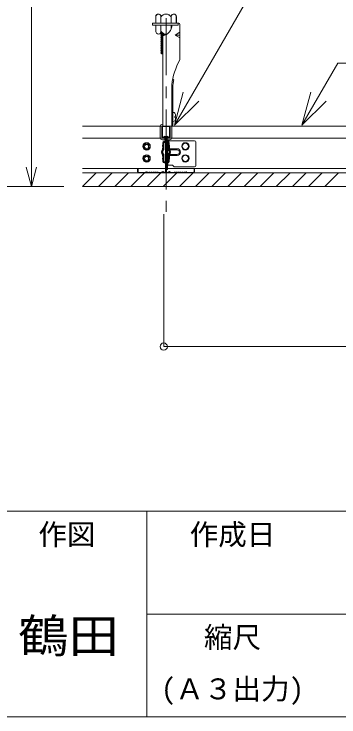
# Model space of a CAD drawing. Units: millimetres at full size, sheet at 1:10; details may follow other scales. Extents: x -2077 to 2023, y -1433 to 1417.
# Drawn here: x -314 to -29, y -1433 to -818 of the extents above; entities that cross this region are included whole.
import ezdxf
from ezdxf.enums import TextEntityAlignment as Align

# ---------------------------------------------------------------- set-up
doc = ezdxf.new("R2010")
doc.units = ezdxf.units.MM
doc.header["$LTSCALE"] = 10
doc.linetypes.add('CHAIN1', pattern=[8, 5, -1, 1, -1])
for name, color, linetype, lineweight in [('1-0_断面', 7, 'Continuous', 9), ('1-1_寸法', 7, 'Continuous', 9), ('1-2_文字', 7, 'Continuous', 9), ('F-0_図枠', 7, 'Continuous', 9)]:
    doc.layers.add(name, color=color, linetype=linetype, lineweight=lineweight)
doc.styles.add('ＭＳ ゴシック', font='')
doc.styles.get('ＭＳ ゴシック').set_extended_font_data('MS Gothic')

msp = doc.modelspace()

# ---------------------------------------------------------------- linework, layer by layer
at = {"layer": '1-0_断面', "color": 4, "linetype": 'CHAIN1'}
msp.add_line((-180.65, -101.4), (-180.65, -991.07), dxfattribs=at)
at = {"layer": '1-0_断面'}
for p, q in [((-189.65, -819.93), (-189.65, -825.9)), ((-189.55, -819.93), (-189.55, -825.9)), ((-185.15, -820.4), (-185.15, -825.9)), ((-185.05, -820.4), (-185.05, -825.9)), ((-176.15, -820.4), (-176.15, -825.9)), ((-176.05, -820.4), (-176.05, -825.9)), ((-171.65, -819.93), (-171.65, -825.9)), ((-171.55, -819.93), (-171.55, -825.9)), ((-170.15, -827.5), (-192.55, -827.5)), ((-189.55, -833.48), (-189.55, -827.5)), ((-185.05, -833), (-185.05, -827.5)), ((-176.05, -830.57), (-176.05, -827.5)), ((-170.15, -825.9), (-170.15, -827.5)), ((-168.55, -826.9), (-168.55, -858)), ((-185.05, -833.93), (-184.6, -833.61)), ((-185.05, -833.93), (-184.34, -833.9)), ((-185.05, -835.08), (-184.25, -834.5)), ((-185.05, -835.08), (-182.82, -834.99)), ((-185.05, -835.08), (-184.25, -835.65)), ((-185.05, -836.23), (-184.25, -835.65)), ((-185.05, -836.23), (-180.85, -836.06)), ((-184.25, -835.65), (-180.55, -835.5)), ((-172.57, -836.25), (-168.57, -836.25)), ((-185.05, -837.38), (-184.25, -836.8)), ((-185.05, -837.38), (-183.45, -837.32)), ((-185.05, -838.53), (-184.25, -837.95)), ((-185.05, -838.53), (-183.45, -838.47)), ((-185.05, -839.68), (-184.25, -839.1)), ((-185.05, -839.68), (-183.45, -839.62)), ((-185.05, -840.83), (-184.25, -840.25)), ((-185.05, -840.83), (-183.45, -840.77)), ((-185.05, -840.83), (-184.31, -841.36)), ((-185.05, -841.93), (-184.25, -841.35)), ((-185.05, -841.93), (-183.45, -841.87)), ((-184.31, -841.36), (-183.45, -841.32)), ((-183.45, -836.9), (-183.45, -915.9)), ((-185.05, -843.08), (-184.25, -842.5)), ((-185.05, -843.08), (-183.45, -843.02)), ((-185.05, -843.08), (-184.31, -843.6)), ((-185.05, -844.18), (-184.25, -843.6)), ((-185.05, -844.18), (-183.45, -844.12)), ((-185.05, -845.33), (-184.25, -844.75)), ((-185.05, -845.33), (-183.45, -845.27)), ((-185.05, -845.33), (-184.31, -845.85)), ((-185.05, -846.43), (-184.25, -845.85)), ((-185.05, -846.43), (-183.45, -846.37)), ((-185.05, -847.58), (-184.25, -847)), ((-185.05, -847.58), (-183.45, -847.52)), ((-185.05, -847.58), (-184.31, -848.1)), ((-185.05, -848.68), (-184.25, -848.1)), ((-184.31, -843.6), (-183.45, -843.57)), ((-184.31, -845.85), (-183.45, -845.82)), ((-184.31, -848.1), (-183.45, -848.07)), ((-185.05, -848.68), (-183.45, -848.62)), ((-185.05, -849.83), (-184.25, -849.25)), ((-185.05, -849.83), (-183.45, -849.77)), ((-185.05, -849.83), (-184.31, -850.35)), ((-185.05, -850.93), (-184.25, -850.35)), ((-185.05, -850.93), (-183.45, -850.86)), ((-185.05, -852.08), (-184.25, -851.5)), ((-185.05, -852.08), (-183.45, -852.01)), ((-185.05, -852.08), (-184.31, -852.6)), ((-184.31, -850.35), (-183.45, -850.32)), ((-184.31, -852.6), (-183.45, -852.57)), ((-175.65, -879.9), (-175.65, -925.9)), ((-174.55, -879.97), (-174.55, -914.8)), ((-174.35, -903.9), (-174.55, -903.9)), ((-172.85, -907.7), (-172.85, -908.1)), ((-172.35, -907.4), (-172.55, -907.4)), ((-172.35, -908.4), (-172.55, -908.4)), ((-172.35, -905.9), (-172.35, -907.4)), ((-172.35, -908.4), (-172.35, -909.9)), ((-253.81, -915.9), (641.05, -915.9)), ((-183.45, -914.3), (-183.65, -914.3)), ((-183.45, -915.9), (-183.55, -915.9)), ((-175.65, -915.9), (-183.45, -915.9)), ((-183.3, -915.9), (-178, -915.9)), ((-177.25, -915.9), (-177.25, -925.8)), ((-174.35, -911.9), (-174.55, -911.9)), ((-185.65, -916.3), (-185.65, -925.9)), ((-184.3, -916.9), (-184.3, -925.5)), ((-184.05, -916.4), (-184.05, -925.8)), ((-183.8, -925.5), (-183.8, -916.9)), ((-183.3, -916.4), (-178, -916.4)), ((-177.5, -925.5), (-177.5, -916.9)), ((-177, -916.9), (-177, -925.5)), ((-253.81, -926.5), (1689.45, -926.5)), ((-181.65, -927.9), (-183.65, -927.9)), ((-183.55, -926.3), (-181.65, -926.3)), ((-182.92, -925.84), (-182.18, -925.1)), ((-182.59, -926.21), (-181.83, -925.45)), ((-181.65, -926.3), (-181.65, -927.9)), ((-181.15, -925.73), (-181.15, -955.9)), ((-180.65, -925.73), (-180.65, -955.9)), ((-180.15, -925.73), (-180.15, -955.9)), ((-177.75, -926.3), (-179.65, -926.3)), ((-179.65, -926.3), (-179.65, -927.9)), ((-177.65, -927.9), (-179.65, -927.9)), ((-178.7, -926.21), (-179.46, -925.45)), ((-178.37, -925.84), (-179.11, -925.1)), ((-183.84, -933.37), (-183.48, -931.37)), ((-183.56, -933.89), (-183.84, -933.37)), ((-183.29, -933.37), (-183.84, -933.37)), ((-183.63, -936.16), (-183.56, -933.89)), ((-183.25, -933.89), (-183.56, -933.89)), ((-183.48, -931.37), (-183.45, -930.46)), ((-183.48, -931.37), (-182.98, -931.37)), ((-183.35, -933.7), (-182.99, -931.7)), ((-183.07, -934.22), (-183.35, -933.7)), ((-182.85, -933.7), (-183.35, -933.7)), ((-183.13, -936.18), (-183.07, -934.22)), ((-182.57, -934.22), (-183.07, -934.22)), ((-182.99, -931.7), (-182.95, -930.48)), ((-182.49, -931.7), (-182.99, -931.7)), ((-182.85, -933.7), (-182.49, -931.7)), ((-182.57, -934.22), (-182.85, -933.7)), ((-182.63, -936.19), (-182.45, -930.49)), ((-182.15, -929.2), (-181.15, -929.2)), ((-182.15, -929.7), (-181.15, -929.7)), ((-182.15, -930.2), (-181.15, -930.2)), ((-179.14, -929.2), (-180.15, -929.2)), ((-179.14, -929.7), (-180.15, -929.7)), ((-179.14, -930.2), (-180.15, -930.2)), ((-178.85, -928.7), (-179.95, -928.7)), ((-179.95, -928.7), (-179.95, -950.2)), ((-179.95, -930.2), (-178.95, -930.2)), ((-178.95, -950.2), (-178.95, -928.7)), ((-178.85, -928.7), (-155.65, -928.7)), ((-178.66, -936.19), (-178.84, -930.49)), ((-178.8, -931.7), (-178.3, -931.7)), ((-178.45, -933.7), (-178.8, -931.7)), ((-178.72, -934.22), (-178.45, -933.7)), ((-178.72, -934.22), (-178.22, -934.22)), ((-178.45, -933.7), (-177.95, -933.7)), ((-178.3, -931.7), (-178.34, -930.48)), ((-177.81, -931.37), (-178.31, -931.37)), ((-177.95, -933.7), (-178.3, -931.7)), ((-178.22, -934.22), (-177.95, -933.7)), ((-178.16, -936.18), (-178.22, -934.22)), ((-178.04, -933.89), (-177.73, -933.89)), ((-178, -933.37), (-177.46, -933.37)), ((-177.81, -931.37), (-177.84, -930.46)), ((-177.46, -933.37), (-177.81, -931.37)), ((-177.73, -933.89), (-177.46, -933.37)), ((-177.66, -936.16), (-177.73, -933.89)), ((-154.65, -929.7), (-154.65, -950.7)), ((-178.95, -936.9), (-179.95, -936.9)), ((-179.95, -940.5), (-178.95, -940.5)), ((-170.95, -935.7), (-178.95, -935.7)), ((-170.95, -936.7), (-178.95, -936.7)), ((-170.95, -940.7), (-178.95, -940.7)), ((-183.56, -943.51), (-183.84, -944.03)), ((-183.29, -944.03), (-183.84, -944.03)), ((-183.84, -944.03), (-183.48, -946.03)), ((-183.63, -941.25), (-183.56, -943.51)), ((-183.25, -943.51), (-183.56, -943.51)), ((-183.48, -946.03), (-182.98, -946.03)), ((-183.48, -946.03), (-183.45, -946.94)), ((-183.07, -943.19), (-183.35, -943.7)), ((-182.85, -943.7), (-183.35, -943.7)), ((-183.35, -943.7), (-182.99, -945.7)), ((-183.13, -941.23), (-183.25, -940.93)), ((-183.13, -941.23), (-183.07, -943.19)), ((-182.57, -943.19), (-183.07, -943.19)), ((-182.49, -945.7), (-182.99, -945.7)), ((-182.99, -945.7), (-182.95, -946.93)), ((-182.57, -943.19), (-182.85, -943.7)), ((-182.85, -943.7), (-182.49, -945.7)), ((-182.63, -941.21), (-182.45, -946.91)), ((-170.95, -941.7), (-178.95, -941.7)), ((-178.66, -941.21), (-178.84, -946.91)), ((-178.45, -943.7), (-178.8, -945.7)), ((-178.8, -945.7), (-178.3, -945.7)), ((-178.72, -943.19), (-178.45, -943.7)), ((-178.72, -943.19), (-178.22, -943.19)), ((-178.45, -943.7), (-177.95, -943.7)), ((-178.3, -945.7), (-178.34, -946.93)), ((-177.81, -946.03), (-178.31, -946.03)), ((-177.95, -943.7), (-178.3, -945.7)), ((-178.16, -941.23), (-178.22, -943.19)), ((-178.22, -943.19), (-177.95, -943.7)), ((-178.04, -943.51), (-177.73, -943.51)), ((-178, -944.03), (-177.46, -944.03)), ((-177.81, -946.03), (-177.84, -946.94)), ((-177.46, -944.03), (-177.81, -946.03)), ((-177.66, -941.25), (-177.73, -943.51)), ((-177.73, -943.51), (-177.46, -944.03)), ((1689.45, -952.9), (-253.81, -952.9)), ((-205.65, -955.9), (-205.65, -952.9)), ((-182.15, -947.2), (-181.15, -947.2)), ((-182.15, -947.7), (-181.15, -947.7)), ((-182.15, -948.2), (-181.15, -948.2)), ((-181.15, -950.8), (-179.45, -950.8)), ((-179.14, -947.2), (-180.15, -947.2)), ((-179.14, -947.7), (-180.15, -947.7)), ((-179.14, -948.2), (-180.15, -948.2)), ((-179.95, -947.2), (-178.95, -947.2)), ((-179.45, -953.8), (-179.45, -950.8)), ((-156.15, -952.9), (-156.15, -955.9)), ((-155.65, -952.9), (-156.15, -952.9)), ((-155.65, -955.9), (-155.65, -952.9)), ((1689.45, -956.9), (-253.81, -956.9)), ((-253.81, -968.9), (-241.81, -956.9)), ((-239.66, -968.9), (-227.66, -956.9)), ((-225.52, -968.9), (-213.52, -956.9)), ((-211.38, -968.9), (-199.38, -956.9)), ((-205.51, -956.95), (-205.47, -956.9)), ((-204.65, -956.4), (-198.92, -956.4)), ((-204.65, -956.9), (-198.92, -956.9)), ((-198.64, -956.21), (-198.78, -956.34)), ((-198.29, -956.56), (-198.42, -956.7)), ((-198, -956.56), (-197.87, -956.7)), ((-197.51, -956.34), (-197.65, -956.21)), ((-197.21, -956.4), (-197.37, -956.4)), ((-197.21, -956.9), (-197.37, -956.9)), ((-197.24, -968.9), (-185.24, -956.9)), ((-196.08, -956.4), (-195.51, -956.4)), ((-196.08, -956.9), (-195.51, -956.9)), ((-194.38, -956.4), (-193.81, -956.4)), ((-193.81, -956.9), (-194.38, -956.9)), ((-192.68, -956.4), (-192.11, -956.4)), ((-192.11, -956.9), (-192.68, -956.9)), ((-190.98, -956.4), (-190.41, -956.4)), ((-190.98, -956.9), (-190.41, -956.9)), ((-189.28, -956.4), (-188.71, -956.4)), ((-188.71, -956.9), (-189.28, -956.9)), ((-184.7, -956.4), (-187.58, -956.4)), ((-187.58, -956.9), (-184.71, -956.9)), ((-184.39, -956.26), (-184.23, -956.07)), ((-183.85, -956.4), (-184.01, -956.58)), ((-183.24, -956.4), (-183.08, -956.58)), ((-183.09, -968.9), (-171.09, -956.9)), ((-182.7, -956.26), (-182.86, -956.07)), ((-181.65, -956.4), (-182.39, -956.4)), ((-182.39, -956.9), (-181.65, -956.9)), ((-181.15, -953.8), (-179.45, -953.8)), ((-180.65, -963.1), (-180.65, -956.9)), ((-179.65, -956.4), (-178.9, -956.4)), ((-178.9, -956.9), (-179.65, -956.9)), ((-178.59, -956.26), (-178.43, -956.07)), ((-178.58, -956.9), (-175.71, -956.9)), ((-178.05, -956.4), (-178.21, -956.58)), ((-177.44, -956.4), (-177.28, -956.58)), ((-176.9, -956.26), (-177.06, -956.07)), ((-176.59, -956.4), (-173.71, -956.4)), ((-172.01, -956.4), (-172.58, -956.4)), ((-172.58, -956.9), (-172.01, -956.9)), ((-170.31, -956.4), (-170.88, -956.4)), ((-170.88, -956.9), (-170.31, -956.9)), ((-168.61, -956.4), (-169.18, -956.4)), ((-169.18, -956.9), (-168.61, -956.9)), ((-168.95, -968.9), (-156.95, -956.9)), ((-166.91, -956.4), (-167.48, -956.4)), ((-167.48, -956.9), (-166.91, -956.9)), ((-165.21, -956.4), (-165.78, -956.4)), ((-165.78, -956.9), (-165.21, -956.9)), ((-164.08, -956.4), (-163.92, -956.4)), ((-164.08, -956.9), (-163.92, -956.9)), ((-163.78, -956.34), (-163.64, -956.21)), ((-163.29, -956.56), (-163.42, -956.7)), ((-163, -956.56), (-162.87, -956.7)), ((-162.65, -956.21), (-162.51, -956.34)), ((-156.65, -956.4), (-162.37, -956.4)), ((-154.81, -968.9), (-142.81, -956.9)), ((-140.67, -968.9), (-128.67, -956.9)), ((-126.53, -968.9), (-114.53, -956.9)), ((-112.38, -968.9), (-100.38, -956.9)), ((-98.24, -968.9), (-86.24, -956.9)), ((-84.1, -968.9), (-72.1, -956.9)), ((-69.96, -968.9), (-57.96, -956.9)), ((-55.82, -968.9), (-43.82, -956.9)), ((-51.95, -956.95), (-51.9, -956.9)), ((-41.67, -968.9), (-29.67, -956.9)), ((1689.45, -968.9), (-253.81, -968.9))]:
    msp.add_line(p, q, dxfattribs=at)
for points in [[(-169.55, -825.9), (-192.55, -825.9), (-192.55, -827.5)], [(-185.05, -833.93), (-184.25, -834.5), (-183.68, -834.48)], [(-185.05, -836.23), (-184.25, -836.8), (-182.68, -836.74)], [(-168.57, -838.75), (-172.57, -836.25), (-168.57, -833.75)], [(-185.05, -837.38), (-184.25, -837.95), (-183.45, -837.92)], [(-185.05, -838.53), (-184.25, -839.1), (-183.45, -839.07)], [(-185.05, -839.68), (-184.25, -840.25), (-183.45, -840.22)], [(-185.05, -841.93), (-184.25, -842.5), (-183.45, -842.47)], [(-185.05, -844.18), (-184.25, -844.75), (-183.45, -844.72)], [(-185.05, -846.43), (-184.25, -847), (-183.45, -846.97)], [(-185.05, -848.68), (-184.25, -849.25), (-183.45, -849.22)], [(-185.05, -850.93), (-184.25, -851.5), (-183.45, -851.47)], [(-205.65, -952.9), (-205.15, -952.9), (-205.15, -955.9)], [(-179.95, -950.2), (-174.95, -950.2), (-173.45, -951.7), (-155.65, -951.7)]]:
    msp.add_lwpolyline(points, dxfattribs=at)
for centre, radius in [((-197.65, -933.7), 3.25), ((-197.65, -933.7), 2.75), ((-197.65, -933.7), 1.75), ((-163.65, -933.7), 3.25), ((-163.65, -933.7), 2.75), ((-197.65, -944.2), 3.25), ((-197.65, -944.2), 2.75), ((-197.65, -944.2), 1.75), ((-163.65, -944.2), 3.25), ((-163.65, -944.2), 2.75)]:
    msp.add_circle(centre, radius, dxfattribs=at)
for centre, radius, start, end in [((-187.4, -820.17), 2.26, 353.97442, 186.02558), ((-187.3, -820.17), 2.26, 353.97439, 173.97475), ((-180.65, -823.2), 5.3, 31.89079, 148.10921), ((-180.55, -823.2), 5.3, 31.89078, 148.10921), ((-173.9, -820.17), 2.26, 353.97442, 186.02558), ((-173.8, -820.17), 2.26, 6.02525, 186.02559), ((-185.06, -827.53), 9.51, 279.75018, 0.16072), ((-169.55, -826.9), 1, 0, 90), ((-187.3, -833.24), 2.26, 186.02525, 6.02561), ((-180.55, -830.2), 5.3, 211.89079, 278.20586), ((-115.16, -887.41), 60.95, 151.1513, 172.92321), ((-175.03, -875.98), 1.1, 345.42479, 78.8), ((-115.16, -887.41), 59.85, 169.26019, 172.8584), ((-174.35, -905.9), 2, 0, 90), ((-174.35, -909.9), 2, 270, 0), ((-172.55, -907.7), 0.3, 90, 180), ((-172.55, -908.1), 0.3, 180, 270), ((-183.65, -916.3), 2, 90, 180), ((-183.3, -916.9), 1, 90, 180), ((-183.55, -916.4), 0.5, 90, 180), ((-178, -916.9), 1, 0, 90), ((-175.65, -914.8), 1.1, 270, 0), ((-183.3, -916.9), 0.5, 90, 180), ((-178, -916.9), 0.5, 0, 90), ((-183.65, -925.9), 2, 180, 270), ((-183.3, -925.5), 1, 180, 315), ((-183.55, -925.8), 0.5, 180, 270), ((-183.3, -925.5), 0.5, 180, 317.84797), ((-181.55, -925.73), 0.9, 0, 135), ((-181.55, -925.73), 0.4, 0, 135), ((-179.75, -925.73), 0.9, 45, 180), ((-179.75, -925.73), 0.4, 45, 180), ((-178, -925.5), 1, 225, 0), ((-178, -925.5), 0.5, 222.15203, 0), ((-177.75, -925.8), 0.5, 270, 0), ((-177.65, -925.9), 2, 270, 0), ((-182.15, -930.5), 1.3, 90, 178.19815), ((-182.15, -930.5), 0.8, 90, 178.19815), ((-182.15, -930.5), 0.3, 90, 178.19815), ((-179.14, -930.5), 1.3, 1.80185, 90), ((-179.14, -930.5), 0.8, 1.80185, 90), ((-179.14, -930.5), 0.3, 1.80185, 90), ((-155.65, -929.7), 1, 0, 90), ((-180.55, -938.7), 4, 140.5317, 219.4683), ((-180.55, -938.7), 3.5, 140.5317, 219.4683), ((-180.55, -938.7), 3, 140.5317, 219.4683), ((-183.63, -936.16), 0.5, 320.5317, 358.19815), ((-183.63, -936.16), 1, 320.5317, 358.19815), ((-183.63, -941.25), 1, 1.80185, 39.4683), ((-177.66, -936.16), 1, 181.80185, 219.4683), ((-177.66, -941.25), 1, 140.5317, 178.19815), ((-180.75, -938.7), 3, 320.5317, 39.4683), ((-177.66, -936.16), 0.5, 181.80185, 219.4683), ((-180.75, -938.7), 3.5, 320.5317, 39.4683), ((-180.75, -938.7), 4, 320.5317, 39.4683), ((-170.95, -938.7), 3, 270, 90), ((-170.95, -938.7), 2, 270, 90), ((-182.15, -946.9), 1.3, 181.80185, 270), ((-182.15, -946.9), 0.8, 181.80185, 270), ((-182.15, -946.9), 0.3, 181.80185, 270), ((-179.14, -946.9), 0.3, 270, 358.19815), ((-179.14, -946.9), 0.8, 270, 358.19815), ((-179.14, -946.9), 1.3, 270, 358.19815), ((-177.66, -941.25), 0.5, 140.5317, 178.19815), ((-155.65, -950.7), 1, 270, 0), ((-204.65, -955.9), 1, 180, 270), ((-204.65, -955.9), 0.5, 180, 270), ((-198.92, -956.2), 0.2, 270, 315), ((-198.92, -956.2), 0.7, 270, 315), ((-198.15, -956.7), 0.7, 45, 135), ((-198.15, -956.7), 0.2, 45, 135), ((-197.37, -956.2), 0.7, 225, 270), ((-197.37, -956.2), 0.2, 225, 270), ((-197.21, -956.2), 0.2, 270, 308.94244), ((-197.21, -956.2), 0.7, 270, 308.94244), ((-196.65, -956.9), 0.7, 51.05756, 128.94244), ((-196.65, -956.9), 0.2, 53.1301, 128.94244), ((-196.08, -956.2), 0.7, 231.05756, 270), ((-196.08, -956.2), 0.2, 231.05756, 270), ((-195.51, -956.2), 0.2, 270, 308.94244), ((-195.51, -956.2), 0.7, 270, 308.94244), ((-194.95, -956.9), 0.7, 51.05756, 128.94244), ((-194.95, -956.9), 0.2, 51.05756, 126.8699), ((-194.38, -956.2), 0.7, 231.05756, 270), ((-194.38, -956.2), 0.2, 231.05756, 270), ((-193.81, -956.2), 0.2, 270, 308.94244), ((-193.81, -956.2), 0.7, 270, 308.94244), ((-193.25, -956.9), 0.7, 51.05756, 128.94244), ((-193.25, -956.9), 0.2, 51.05756, 126.8699), ((-192.68, -956.2), 0.7, 231.05756, 270), ((-192.68, -956.2), 0.2, 231.05756, 270), ((-192.11, -956.2), 0.2, 270, 308.94244), ((-192.11, -956.2), 0.7, 270, 308.94244), ((-191.55, -956.9), 0.7, 51.05756, 128.94244), ((-191.55, -956.9), 0.2, 51.05756, 126.8699), ((-190.98, -956.2), 0.7, 231.05756, 270), ((-190.98, -956.2), 0.2, 231.05756, 270), ((-190.41, -956.2), 0.2, 270, 308.94244), ((-190.41, -956.2), 0.7, 270, 308.94244), ((-189.85, -956.9), 0.7, 51.05756, 128.94244), ((-189.85, -956.9), 0.2, 51.05756, 126.8699), ((-189.28, -956.2), 0.7, 231.05756, 270), ((-189.28, -956.2), 0.2, 231.05756, 270), ((-188.71, -956.2), 0.2, 270, 308.94244), ((-188.71, -956.2), 0.7, 270, 308.94244), ((-188.15, -956.9), 0.7, 51.05756, 128.94244), ((-188.15, -956.9), 0.2, 51.05756, 126.8699), ((-187.58, -956.2), 0.7, 231.05756, 270), ((-187.58, -956.2), 0.2, 231.05756, 270), ((-184.7, -956), 0.4, 270, 320), ((-184.7, -956), 0.9, 270, 320), ((-183.55, -956.65), 0.9, 40, 140), ((-183.55, -956.65), 0.4, 40, 140), ((-182.39, -956), 0.9, 220, 270), ((-182.39, -956), 0.4, 220, 270), ((-181.65, -955.9), 1, 270, 0), ((-181.65, -955.9), 0.5, 270, 0), ((-179.65, -955.9), 1, 180, 270), ((-179.65, -955.9), 0.5, 180, 270), ((-178.9, -956), 0.4, 270, 320), ((-178.9, -956), 0.9, 270, 320), ((-177.75, -956.65), 0.9, 40, 140), ((-177.75, -956.65), 0.4, 40, 140), ((-176.59, -956), 0.9, 220, 270), ((-176.59, -956), 0.4, 220, 270), ((-173.71, -956.2), 0.2, 270, 308.94244), ((-173.71, -956.2), 0.7, 270, 308.94244), ((-173.15, -956.9), 0.7, 51.05756, 128.94244), ((-173.15, -956.9), 0.2, 53.1301, 128.94244), ((-172.58, -956.2), 0.7, 231.05756, 270), ((-172.58, -956.2), 0.2, 231.05756, 270), ((-172.01, -956.2), 0.2, 270, 308.94244), ((-172.01, -956.2), 0.7, 270, 308.94244), ((-171.45, -956.9), 0.7, 51.05756, 128.94244), ((-171.45, -956.9), 0.2, 53.1301, 128.94244), ((-170.88, -956.2), 0.7, 231.05756, 270), ((-170.88, -956.2), 0.2, 231.05756, 270), ((-170.31, -956.2), 0.2, 270, 308.94244), ((-170.31, -956.2), 0.7, 270, 308.94244), ((-169.75, -956.9), 0.7, 51.05756, 128.94244), ((-169.75, -956.9), 0.2, 53.1301, 128.94244), ((-169.18, -956.2), 0.7, 231.05756, 270), ((-169.18, -956.2), 0.2, 231.05756, 270), ((-168.61, -956.2), 0.2, 270, 308.94244), ((-168.61, -956.2), 0.7, 270, 308.94244), ((-168.05, -956.9), 0.7, 51.05756, 128.94244), ((-168.05, -956.9), 0.2, 53.1301, 128.94244), ((-167.48, -956.2), 0.7, 231.05756, 270), ((-167.48, -956.2), 0.2, 231.05756, 270), ((-166.91, -956.2), 0.2, 270, 308.94244), ((-166.91, -956.2), 0.7, 270, 308.94244), ((-166.35, -956.9), 0.7, 51.05756, 128.94244), ((-166.35, -956.9), 0.2, 53.1301, 128.94244), ((-165.78, -956.2), 0.7, 231.05756, 270), ((-165.78, -956.2), 0.2, 231.05756, 270), ((-165.21, -956.2), 0.2, 270, 308.94244), ((-165.21, -956.2), 0.7, 270, 308.94244), ((-164.65, -956.9), 0.7, 51.05756, 128.94244), ((-164.65, -956.9), 0.2, 51.05756, 126.8699), ((-164.08, -956.2), 0.7, 231.05756, 270), ((-164.08, -956.2), 0.2, 231.05756, 270), ((-163.92, -956.2), 0.2, 270, 315), ((-163.92, -956.2), 0.7, 270, 315), ((-163.15, -956.7), 0.7, 45, 135), ((-163.15, -956.7), 0.2, 45, 135), ((-162.37, -956.2), 0.7, 225, 270), ((-162.37, -956.2), 0.2, 225, 270), ((-156.65, -955.9), 0.5, 270, 0), ((-156.65, -955.9), 1, 270, 0)]:
    msp.add_arc(centre, radius, start, end, dxfattribs=at)
at = {"layer": '1-1_寸法'}
for q in [(-182.65, -992.84), (727.35, -1108.82)]:
    msp.add_line((-182.65, -1108.82), q, dxfattribs=at)
msp.add_circle((-182.65, -1108.82), 3.19, dxfattribs=at)
at = {"layer": '1-2_文字'}
for p, q in [((-104.6, -796.26), (-173.27, -915.2)), ((-30.31, -860.93), (-61.64, -915.2)), ((-30.31, -860.93), (94.03, -860.93)), ((-173.27, -915.2), (-165.51, -886.22)), ((-61.64, -915.2), (-53.87, -886.22)), ((-173.27, -915.2), (-152.06, -893.99)), ((-61.64, -915.2), (-40.42, -893.99)), ((-298.49, -968.9), (-303.09, -951.76)), ((-270.11, -968.9), (-326.88, -968.9))]:
    msp.add_line(p, q, dxfattribs=at)
msp.add_lwpolyline([(-298.49, -665.9), (-298.49, -968.9), (-293.9, -951.76)], dxfattribs=at)
at = {"layer": 'F-0_図枠'}
for p, q in [((-2077.43, -1252.82), (2022.57, -1252.82)), ((-197.43, -1432.82), (-197.43, -1252.82)), ((1362.57, -1342.82), (-197.43, -1342.82)), ((-56.97, -1342.82), (-57.43, -1342.82)), ((-2077.43, -1432.82), (2022.57, -1432.82))]:
    msp.add_line(p, q, dxfattribs=at)

# ---------------------------------------------------------------- texts
at = {"layer": 'F-0_図枠', "style": 'ＭＳ ゴシック'}
for s, p in [('作図', (-292.43, -1287.82)), ('作成日', (-159.93, -1287.82)), ('縮尺', (-147.43, -1377.82)), ('(Ａ３出力)', (-184.93, -1422.95))]:
    msp.add_text(s, height=18.33, dxfattribs=at).set_placement(p, align=Align.BOTTOM_LEFT)
at = {"layer": 'F-0_図枠', "style": 'ＭＳ ゴシック', "width": 1.1}
msp.add_text('鶴田', height=29.33, dxfattribs=at).set_placement((-309.93, -1385.32), align=Align.BOTTOM_LEFT)

doc.saveas('drawing.dxf')
